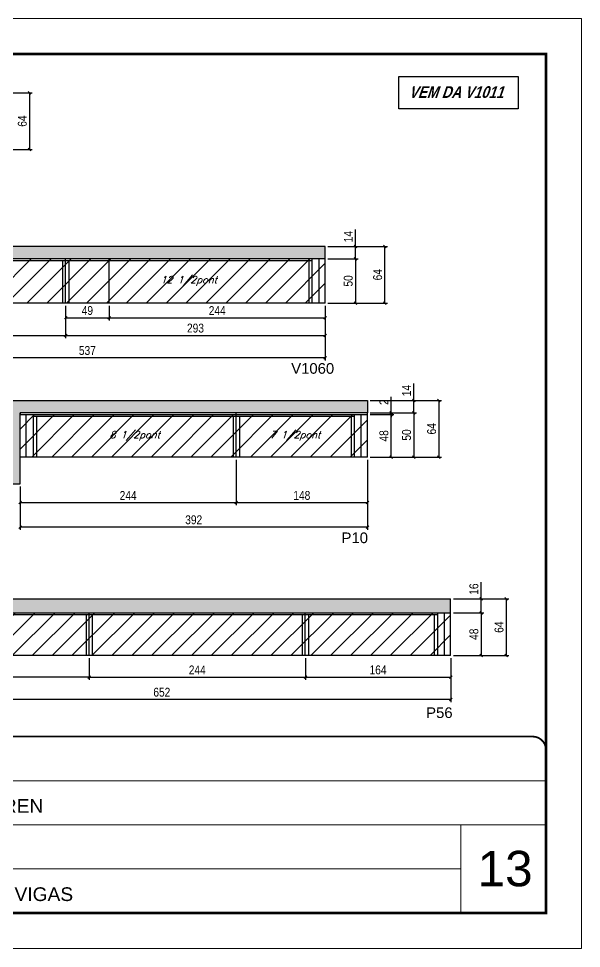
# Model space of a CAD drawing. Extents: x 3309 to 9563, y -2522 to 14608.
# Drawn here: x 4159 to 4794, y 10112 to 11162 of the extents above; entities that cross this region are included whole.
import ezdxf

# ---------------------------------------------------------------- set-up
doc = ezdxf.new("R2010")
doc.units = 0
doc.linetypes.add('CONTINUO', pattern=[0])
doc.linetypes.add('DASHED', pattern=[0.75, 0.5, -0.25])
for name, color, linetype in [('5', 5, 'Continuous'), ('COTA', 241, 'Continuous'), ('NOMENCLATURA', 7, 'Continuous'), ('Painéis', 200, 'Continuous'), ('SARR_2.2x7', 40, 'Continuous'), ('SARR_3.5x7', 81, 'Continuous'), ('texto', 7, 'Continuous')]:
    doc.layers.add(name, color=color, linetype=linetype)
for name, color, linetype, lineweight in [('CARIMBO', 255, 'Continuous', 9), ('Folhas', 255, 'Continuous', 9), ('Hachura', 251, 'Continuous', 9), ('SARRAFO DE PRESSAO', 251, 'DASHED', 9)]:
    doc.layers.add(name, color=color, linetype=linetype, lineweight=lineweight)
doc.styles.add('ARIAL', font='arial.ttf')
doc.styles.add('COTA TECNICA', font='techl___.ttf', dxfattribs={"height": 10})
doc.styles.add('Romans', font='romans.shx')
doc.styles.get("Standard").update_dxf_attribs({"font": 'arial.ttf'})
doc.styles.add('TECNICA', font='techb___.ttf', dxfattribs={"height": 10})
doc.dimstyles.new('PAINEL', dxfattribs={"dimtxt": 10, "dimasz": 3, "dimexe": 3, "dimexo": 3, "dimgap": 3, "dimtad": 1, "dimdec": 1, "dimzin": 12, "dimdsep": 46, "dimtxsty": 'COTA TECNICA', "dimblk1": 'OBLIQUE', "dimblk2": 'OBLIQUE', "dimsah": 1, "dimcen": 0.9, "dimclrd": 4, "dimclre": 4, "dimclrt": 240, "dimadec": 1, "dimazin": 3, "dimtfac": 1, "dimtdec": 1, "dimtmove": 0, "dimatfit": 3, "dimfxl": 1, "dimtolj": 1, "dimtzin": 12, "dimarcsym": 0})
pattern_1 = [(50, (-1598.5, 0), (5.46554, -0.4781726), [0.5715, -6.2865]), (355, (-1598.5, 0), (-1.0573026, 5.7317054), [0.4572, -5.0292175]), (100.451445, (-1598.0445, -0.04), (4.4082374, 5.2535326), [0.4857003, -5.3427073]), (46.1842, (-1598.5, 1.524), (8.1323712, -1.26127), [0.85725, -9.42975]), (96.63556, (-1597.822, 1.419), (7.122124, 7.4227837), [0.7285507, -8.014068]), (351.18415, (-1598.5, 1.524), (7.122124, 7.422784), [0.685799, -7.543792]), (21, (-1597.738, 1.143), (4.5484317, -3.067956), [0.5715, -6.2865]), (326, (-1597.738, 1.143), (1.8540609, 5.525639), [0.4572, -5.0292]), (71.451445, (-1597.359, 0.8873), (6.4024926, 2.457683), [0.4857003, -5.3426981]), (37.5, (-1598.5, 0), (0.0926581, 2.53665117), [0, -4.96824, 0, -5.1054, 0, -5.04825]), (7.5, (-1598.5, 0), (2.0045899, 3.00541724), [0, -2.91084, 0, -4.85394, 0, -1.92405]), (327.5, (-1600.1993, 0), (4.06771786, -0.17186232), [0, -1.905, 0, -5.9436, 0, -7.8867]), (317.5, (-1600.9613, 0), (4.4438754, 0.7627947), [0, -2.4765, 0, -3.94716, 0, -5.6007])]
pattern_2 = [(45, (-1598.5, 0), (-11.22532, 11.22532), [])]

# ---------------------------------------------------------------- blocks, each defined once
blk = doc.blocks.new('9999999999')
at = {"color": 30, "linetype": 'CONTINUO'}
for p, q in [((98564.6, 34379.6), (99584, 34379.6)), ((98564.6, 34329.8), (99488, 34329.8)), ((99584, 34329.8), (99488, 34329.8)), ((99488, 34329.8), (99488, 34230.2)), ((98564.6, 34280), (99488, 34280))]:
    blk.add_line(p, q, dxfattribs=at)
at = {"color": 30, "linetype": 'CONTINUO', "const_width": 2}
blk.add_lwpolyline([(99584, 34230.2), (99584, 34414.4, 0.414214), (99569, 34429.4), (98229, 34429.4, 0.414214), (98214, 34414.4), (98214, 34245.2, 0.414214), (98229, 34230.2), (99584, 34230.2)], format="xyb", dxfattribs=at)
at = {"layer": 'Folhas'}
blk.add_lwpolyline([(98139, 34190.2), (99624, 34190.2), (99624, 35240.2), (98139, 35240.2)], close=True, dxfattribs=at)
at = {"layer": 'Folhas', "color": 30, "const_width": 3}
blk.add_lwpolyline([(98214, 34230.2), (99584, 34230.2), (99584, 35200.2), (98214, 35200.2)], close=True, dxfattribs=at)
at = {"color": 7, "linetype": 'Continuous', "ltscale": 5, "style": 'ARIAL'}
for s, p in [('LEAF LOEFGREN', (98837.7, 34343.3)), ('LATERAIS DE VIGAS', (98837.7, 34243.7))]:
    blk.add_text(s, height=15.483, dxfattribs=at).set_placement(p)
blk = doc.blocks.new('_Oblique')
at = {"color": 0, "linetype": 'ByBlock', "lineweight": -2}
blk.add_line((-0.5, -0.5), (0.5, 0.5), dxfattribs=at)
blk = doc.blocks.new('*D336')
at = {"layer": 'COTA', "color": 4, "lineweight": -2, "transparency": 16777216}
for p, q in [((4111.9, 11078.4), (4174.6, 11078.4)), ((4171.6, 11078.4), (4171.6, 11014.4)), ((4111.9, 11014.4), (4174.6, 11014.4))]:
    blk.add_line(p, q, dxfattribs=at)
at = {"layer": 'Defpoints', "color": 0, "transparency": 16777216}
for p in [(4108.9, 11078.4, 0), (4108.9, 11014.4, 0), (4171.6, 11014.4)]:
    blk.add_point(p, dxfattribs=at)
at = {"layer": 'COTA', "color": 4, "lineweight": -2, "transparency": 16777216, "xscale": 3, "yscale": 3, "zscale": 3}
for p, rotation in [((4171.6, 11078.4), 90), ((4171.6, 11014.4), 270)]:
    blk.add_blockref('_Oblique', p, dxfattribs=dict(at, rotation=rotation))
at = {"layer": 'COTA', "color": 240, "transparency": 16777216, "insert": (4163.5, 11046.4), "char_height": 10, "attachment_point": 5, "rotation": 90, "style": 'COTA TECNICA'}
blk.add_mtext('\\A1;64', dxfattribs=at)
blk = doc.blocks.new('*D359')
at = {"layer": 'COTA', "color": 4, "linetype": 'ByBlock', "lineweight": -2, "transparency": 16777216}
for p, q in [((3968.4, 10837.9), (3968.4, 10776.1)), ((4505.4, 10837.9), (4505.4, 10776.1)), ((4505.4, 10779.1), (3968.4, 10779.1))]:
    blk.add_line(p, q, dxfattribs=at)
at = {"layer": 'Defpoints', "color": 0, "linetype": 'ByBlock', "transparency": 16777216}
for p in [(3968.4, 10840.9), (4505.4, 10840.9), (3968.4, 10779.1)]:
    blk.add_point(p, dxfattribs=at)
at = {"layer": 'COTA', "color": 4, "linetype": 'ByBlock', "lineweight": -2, "transparency": 16777216, "xscale": 3, "yscale": 3, "zscale": 3, "rotation": 180}
blk.add_blockref('_Oblique', (3968.4, 10779.1), dxfattribs=at)
at = {"layer": 'COTA', "color": 4, "linetype": 'ByBlock', "lineweight": -2, "transparency": 16777216, "xscale": 3, "yscale": 3, "zscale": 3}
blk.add_blockref('_Oblique', (4505.4, 10779.1), dxfattribs=at)
at = {"layer": 'COTA', "color": 240, "linetype": 'ByBlock', "transparency": 16777216, "insert": (4236.9, 10787.3), "char_height": 10, "attachment_point": 5, "style": 'COTA TECNICA'}
blk.add_mtext('\\A1;537', dxfattribs=at)
blk = doc.blocks.new('*D360')
at = {"layer": 'COTA', "color": 4, "lineweight": -2, "transparency": 16777216}
for p, q in [((3968.4, 10837.9), (3968.4, 10801.3)), ((4212.4, 10837.9), (4212.4, 10801.3)), ((3968.4, 10804.3), (4212.4, 10804.3))]:
    blk.add_line(p, q, dxfattribs=at)
at = {"layer": 'Defpoints', "color": 0, "transparency": 16777216}
for p in [(3968.4, 10840.9), (4212.4, 10840.9), (4212.4, 10804.3)]:
    blk.add_point(p, dxfattribs=at)
at = {"layer": 'COTA', "color": 4, "lineweight": -2, "transparency": 16777216, "xscale": 3, "yscale": 3, "zscale": 3, "rotation": 180}
blk.add_blockref('_Oblique', (3968.4, 10804.3), dxfattribs=at)
at = {"layer": 'COTA', "color": 4, "lineweight": -2, "transparency": 16777216, "xscale": 3, "yscale": 3, "zscale": 3}
blk.add_blockref('_Oblique', (4212.4, 10804.3), dxfattribs=at)
at = {"layer": 'COTA', "color": 240, "transparency": 16777216, "insert": (4090.4, 10812.4), "char_height": 10, "attachment_point": 5, "style": 'COTA TECNICA'}
blk.add_mtext('\\A1;244', dxfattribs=at)
blk = doc.blocks.new('*D361')
at = {"layer": 'COTA', "color": 4, "lineweight": -2, "transparency": 16777216}
for p, q in [((4212.4, 10837.9), (4212.4, 10801.3)), ((4505.4, 10837.9), (4505.4, 10801.3)), ((4212.4, 10804.3), (4505.4, 10804.3))]:
    blk.add_line(p, q, dxfattribs=at)
at = {"layer": 'Defpoints', "color": 0, "transparency": 16777216}
for p in [(4212.4, 10840.9), (4505.4, 10840.9), (4505.4, 10804.3)]:
    blk.add_point(p, dxfattribs=at)
at = {"layer": 'COTA', "color": 4, "lineweight": -2, "transparency": 16777216, "xscale": 3, "yscale": 3, "zscale": 3, "rotation": 180}
blk.add_blockref('_Oblique', (4212.4, 10804.3), dxfattribs=at)
at = {"layer": 'COTA', "color": 4, "lineweight": -2, "transparency": 16777216, "xscale": 3, "yscale": 3, "zscale": 3}
blk.add_blockref('_Oblique', (4505.4, 10804.3), dxfattribs=at)
at = {"layer": 'COTA', "color": 240, "transparency": 16777216, "insert": (4358.9, 10812.6), "char_height": 10, "attachment_point": 5, "style": 'COTA TECNICA'}
blk.add_mtext('\\A1;293', dxfattribs=at)
blk = doc.blocks.new('*D362')
at = {"layer": 'COTA', "color": 4, "lineweight": -2, "transparency": 16777216}
for p, q in [((4212.4, 10837.9), (4212.4, 10821.3)), ((4261.4, 10837.9), (4261.4, 10821.3)), ((4212.4, 10824.3), (4261.4, 10824.3))]:
    blk.add_line(p, q, dxfattribs=at)
at = {"layer": 'Defpoints', "color": 0, "transparency": 16777216}
for p in [(4212.4, 10840.9), (4261.4, 10840.9), (4261.4, 10824.3)]:
    blk.add_point(p, dxfattribs=at)
at = {"layer": 'COTA', "color": 4, "lineweight": -2, "transparency": 16777216, "xscale": 3, "yscale": 3, "zscale": 3, "rotation": 180}
blk.add_blockref('_Oblique', (4212.4, 10824.3), dxfattribs=at)
at = {"layer": 'COTA', "color": 4, "lineweight": -2, "transparency": 16777216, "xscale": 3, "yscale": 3, "zscale": 3}
blk.add_blockref('_Oblique', (4261.4, 10824.3), dxfattribs=at)
at = {"layer": 'COTA', "color": 240, "transparency": 16777216, "insert": (4236.9, 10832.4), "char_height": 10, "attachment_point": 5, "style": 'COTA TECNICA'}
blk.add_mtext('\\A1;49', dxfattribs=at)
blk = doc.blocks.new('*D363')
at = {"layer": 'COTA', "color": 4, "lineweight": -2, "transparency": 16777216}
for p, q in [((4261.4, 10837.9), (4261.4, 10821.3)), ((4505.4, 10837.9), (4505.4, 10821.3)), ((4261.4, 10824.3), (4505.4, 10824.3))]:
    blk.add_line(p, q, dxfattribs=at)
at = {"layer": 'Defpoints', "color": 0, "transparency": 16777216}
for p in [(4261.4, 10840.9), (4505.4, 10840.9), (4505.4, 10824.3)]:
    blk.add_point(p, dxfattribs=at)
at = {"layer": 'COTA', "color": 4, "lineweight": -2, "transparency": 16777216, "xscale": 3, "yscale": 3, "zscale": 3, "rotation": 180}
blk.add_blockref('_Oblique', (4261.4, 10824.3), dxfattribs=at)
at = {"layer": 'COTA', "color": 4, "lineweight": -2, "transparency": 16777216, "xscale": 3, "yscale": 3, "zscale": 3}
blk.add_blockref('_Oblique', (4505.4, 10824.3), dxfattribs=at)
at = {"layer": 'COTA', "color": 240, "transparency": 16777216, "insert": (4383.4, 10832.4), "char_height": 10, "attachment_point": 5, "style": 'COTA TECNICA'}
blk.add_mtext('\\A1;244', dxfattribs=at)
blk = doc.blocks.new('*D364')
at = {"layer": 'COTA', "color": 4, "lineweight": -2, "transparency": 16777216}
for p, q in [((4508.4, 10890.9), (4542.4, 10890.9)), ((4539.4, 10890.9), (4539.4, 10840.9)), ((4508.4, 10840.9), (4542.4, 10840.9))]:
    blk.add_line(p, q, dxfattribs=at)
at = {"layer": 'Defpoints', "color": 0, "transparency": 16777216}
for p in [(4505.4, 10890.9), (4505.4, 10840.9), (4539.4, 10840.9)]:
    blk.add_point(p, dxfattribs=at)
at = {"layer": 'COTA', "color": 4, "lineweight": -2, "transparency": 16777216, "xscale": 3, "yscale": 3, "zscale": 3}
for p, rotation in [((4539.4, 10890.9), 90), ((4539.4, 10840.9), 270)]:
    blk.add_blockref('_Oblique', p, dxfattribs=dict(at, rotation=rotation))
at = {"layer": 'COTA', "color": 240, "transparency": 16777216, "insert": (4531.3, 10865.9), "char_height": 10, "attachment_point": 5, "rotation": 90, "style": 'COTA TECNICA'}
blk.add_mtext('\\A1;50', dxfattribs=at)
blk = doc.blocks.new('*D339')
at = {"layer": 'COTA', "color": 4, "linetype": 'ByBlock', "lineweight": -2, "transparency": 16777216}
for p, q in [((4552.9, 10663.9), (4552.9, 10584.8)), ((4160.9, 10633.9), (4160.9, 10584.8)), ((4552.9, 10587.8), (4160.9, 10587.8))]:
    blk.add_line(p, q, dxfattribs=at)
at = {"layer": 'Defpoints', "color": 0, "linetype": 'ByBlock', "transparency": 16777216}
for p in [(4552.9, 10666.9), (4160.9, 10636.9), (4160.9, 10587.8)]:
    blk.add_point(p, dxfattribs=at)
at = {"layer": 'COTA', "color": 4, "linetype": 'ByBlock', "lineweight": -2, "transparency": 16777216, "xscale": 3, "yscale": 3, "zscale": 3, "rotation": 180}
blk.add_blockref('_Oblique', (4160.9, 10587.8), dxfattribs=at)
at = {"layer": 'COTA', "color": 4, "linetype": 'ByBlock', "lineweight": -2, "transparency": 16777216, "xscale": 3, "yscale": 3, "zscale": 3}
blk.add_blockref('_Oblique', (4552.9, 10587.8), dxfattribs=at)
at = {"layer": 'COTA', "color": 240, "linetype": 'ByBlock', "transparency": 16777216, "insert": (4356.9, 10596.1), "char_height": 10, "attachment_point": 5, "style": 'COTA TECNICA'}
blk.add_mtext('\\A1;392', dxfattribs=at)
blk = doc.blocks.new('*D340')
at = {"layer": 'COTA', "color": 4, "lineweight": -2, "transparency": 16777216}
for p, q in [((4404.9, 10663.9), (4404.9, 10612.5)), ((4160.9, 10633.9), (4160.9, 10612.5)), ((4160.9, 10615.5), (4404.9, 10615.5))]:
    blk.add_line(p, q, dxfattribs=at)
at = {"layer": 'Defpoints', "color": 0, "transparency": 16777216}
for p in [(4404.9, 10666.9), (4160.9, 10636.9), (4404.9, 10615.5)]:
    blk.add_point(p, dxfattribs=at)
at = {"layer": 'COTA', "color": 4, "lineweight": -2, "transparency": 16777216, "xscale": 3, "yscale": 3, "zscale": 3, "rotation": 180}
blk.add_blockref('_Oblique', (4160.9, 10615.5), dxfattribs=at)
at = {"layer": 'COTA', "color": 4, "lineweight": -2, "transparency": 16777216, "xscale": 3, "yscale": 3, "zscale": 3}
blk.add_blockref('_Oblique', (4404.9, 10615.5), dxfattribs=at)
at = {"layer": 'COTA', "color": 240, "transparency": 16777216, "insert": (4282.9, 10623.6), "char_height": 10, "attachment_point": 5, "style": 'COTA TECNICA'}
blk.add_mtext('\\A1;244', dxfattribs=at)
blk = doc.blocks.new('*D341')
at = {"layer": 'COTA', "color": 4, "lineweight": -2, "transparency": 16777216}
for p, q in [((4404.9, 10663.9), (4404.9, 10612.5)), ((4552.9, 10663.9), (4552.9, 10612.5)), ((4404.9, 10615.5), (4552.9, 10615.5))]:
    blk.add_line(p, q, dxfattribs=at)
at = {"layer": 'Defpoints', "color": 0, "transparency": 16777216}
for p in [(4404.9, 10666.9), (4552.9, 10666.9), (4552.9, 10615.5)]:
    blk.add_point(p, dxfattribs=at)
at = {"layer": 'COTA', "color": 4, "lineweight": -2, "transparency": 16777216, "xscale": 3, "yscale": 3, "zscale": 3, "rotation": 180}
blk.add_blockref('_Oblique', (4404.9, 10615.5), dxfattribs=at)
at = {"layer": 'COTA', "color": 4, "lineweight": -2, "transparency": 16777216, "xscale": 3, "yscale": 3, "zscale": 3}
blk.add_blockref('_Oblique', (4552.9, 10615.5), dxfattribs=at)
at = {"layer": 'COTA', "color": 240, "transparency": 16777216, "insert": (4478.9, 10623.6), "char_height": 10, "attachment_point": 5, "style": 'COTA TECNICA'}
blk.add_mtext('\\A1;148', dxfattribs=at)
blk = doc.blocks.new('*D321')
at = {"layer": 'COTA', "color": 4, "lineweight": -2, "transparency": 16777216}
for p, q in [((4555.9, 10730.9), (4636.5, 10730.9)), ((4633.5, 10730.9), (4633.5, 10666.9)), ((4555.9, 10666.9), (4636.5, 10666.9))]:
    blk.add_line(p, q, dxfattribs=at)
at = {"layer": 'Defpoints', "color": 0, "transparency": 16777216}
for p in [(4552.9, 10730.9, 0), (4552.9, 10666.9, 0), (4633.5, 10666.9)]:
    blk.add_point(p, dxfattribs=at)
at = {"layer": 'COTA', "color": 4, "lineweight": -2, "transparency": 16777216, "xscale": 3, "yscale": 3, "zscale": 3}
for p, rotation in [((4633.5, 10730.9), 90), ((4633.5, 10666.9), 270)]:
    blk.add_blockref('_Oblique', p, dxfattribs=dict(at, rotation=rotation))
at = {"layer": 'COTA', "color": 240, "transparency": 16777216, "insert": (4625.4, 10698.9), "char_height": 10, "attachment_point": 5, "rotation": 90, "style": 'COTA TECNICA'}
blk.add_mtext('\\A1;64', dxfattribs=at)
blk = doc.blocks.new('*D322')
at = {"layer": 'COTA', "color": 4, "lineweight": -2, "transparency": 16777216}
for p, q in [((4555.9, 10716.9), (4608.2, 10716.9)), ((4605.2, 10716.9), (4605.2, 10666.9)), ((4555.9, 10666.9), (4608.2, 10666.9))]:
    blk.add_line(p, q, dxfattribs=at)
at = {"layer": 'Defpoints', "color": 0, "transparency": 16777216}
for p in [(4552.9, 10716.9, 0), (4552.9, 10666.9, 0), (4605.2, 10666.9)]:
    blk.add_point(p, dxfattribs=at)
at = {"layer": 'COTA', "color": 4, "lineweight": -2, "transparency": 16777216, "xscale": 3, "yscale": 3, "zscale": 3}
for p, rotation in [((4605.2, 10716.9), 90), ((4605.2, 10666.9), 270)]:
    blk.add_blockref('_Oblique', p, dxfattribs=dict(at, rotation=rotation))
at = {"layer": 'COTA', "color": 240, "transparency": 16777216, "insert": (4597.1, 10691.9), "char_height": 10, "attachment_point": 5, "rotation": 90, "style": 'COTA TECNICA'}
blk.add_mtext('\\A1;50', dxfattribs=at)
blk = doc.blocks.new('*D323')
at = {"layer": 'COTA', "color": 4, "lineweight": -2, "transparency": 16777216}
for p, q in [((4605.2, 10730.9), (4605.2, 10750)), ((4555.9, 10730.9), (4608.2, 10730.9)), ((4605.2, 10716.9), (4605.2, 10730.9)), ((4555.9, 10716.9), (4608.2, 10716.9))]:
    blk.add_line(p, q, dxfattribs=at)
at = {"layer": 'Defpoints', "color": 0, "transparency": 16777216}
for p in [(4552.9, 10730.9, 0), (4605.2, 10730.9), (4552.9, 10716.9, 0)]:
    blk.add_point(p, dxfattribs=at)
at = {"layer": 'COTA', "color": 4, "lineweight": -2, "transparency": 16777216, "xscale": 3, "yscale": 3, "zscale": 3}
for p, rotation in [((4605.2, 10730.9), 90), ((4605.2, 10716.9), 270)]:
    blk.add_blockref('_Oblique', p, dxfattribs=dict(at, rotation=rotation))
at = {"layer": 'COTA', "color": 240, "transparency": 16777216, "insert": (4597.1, 10742), "char_height": 10, "attachment_point": 5, "rotation": 90, "style": 'COTA TECNICA'}
blk.add_mtext('\\A1;14', dxfattribs=at)
blk = doc.blocks.new('*D327')
at = {"layer": 'COTA', "color": 4, "linetype": 'ByBlock', "lineweight": -2, "transparency": 16777216}
for p, q in [((3994.9, 10439.9), (3994.9, 10415.5)), ((4238.9, 10439.9), (4238.9, 10415.5)), ((4238.9, 10418.5), (3994.9, 10418.5))]:
    blk.add_line(p, q, dxfattribs=at)
at = {"layer": 'Defpoints', "color": 0, "linetype": 'ByBlock', "transparency": 16777216}
for p in [(3994.9, 10442.9), (4238.9, 10442.9), (3994.9, 10418.5)]:
    blk.add_point(p, dxfattribs=at)
at = {"layer": 'COTA', "color": 4, "linetype": 'ByBlock', "lineweight": -2, "transparency": 16777216, "xscale": 3, "yscale": 3, "zscale": 3, "rotation": 180}
blk.add_blockref('_Oblique', (3994.9, 10418.5), dxfattribs=at)
at = {"layer": 'COTA', "color": 4, "linetype": 'ByBlock', "lineweight": -2, "transparency": 16777216, "xscale": 3, "yscale": 3, "zscale": 3}
blk.add_blockref('_Oblique', (4238.9, 10418.5), dxfattribs=at)
at = {"layer": 'COTA', "color": 240, "linetype": 'ByBlock', "transparency": 16777216, "insert": (4116.9, 10426.6), "char_height": 10, "attachment_point": 5, "style": 'COTA TECNICA'}
blk.add_mtext('\\A1;244', dxfattribs=at)
blk = doc.blocks.new('*D348')
at = {"layer": 'COTA', "color": 4, "linetype": 'ByBlock', "lineweight": -2, "transparency": 16777216}
for p, q in [((3994.9, 10439.9), (3994.9, 10390.3)), ((4646.9, 10439.9), (4646.9, 10390.3)), ((4646.9, 10393.3), (3994.9, 10393.3))]:
    blk.add_line(p, q, dxfattribs=at)
at = {"layer": 'Defpoints', "color": 0, "linetype": 'ByBlock', "transparency": 16777216}
for p in [(3994.9, 10442.9), (4646.9, 10442.9), (3994.9, 10393.3)]:
    blk.add_point(p, dxfattribs=at)
at = {"layer": 'COTA', "color": 4, "linetype": 'ByBlock', "lineweight": -2, "transparency": 16777216, "xscale": 3, "yscale": 3, "zscale": 3, "rotation": 180}
blk.add_blockref('_Oblique', (3994.9, 10393.3), dxfattribs=at)
at = {"layer": 'COTA', "color": 4, "linetype": 'ByBlock', "lineweight": -2, "transparency": 16777216, "xscale": 3, "yscale": 3, "zscale": 3}
blk.add_blockref('_Oblique', (4646.9, 10393.3), dxfattribs=at)
at = {"layer": 'COTA', "color": 240, "linetype": 'ByBlock', "transparency": 16777216, "insert": (4320.9, 10401.4), "char_height": 10, "attachment_point": 5, "style": 'COTA TECNICA'}
blk.add_mtext('\\A1;652', dxfattribs=at)
blk = doc.blocks.new('*D328')
at = {"layer": 'COTA', "color": 4, "lineweight": -2, "transparency": 16777216}
for p, q in [((4238.9, 10439.9), (4238.9, 10415.5)), ((4482.9, 10439.9), (4482.9, 10415.5)), ((4238.9, 10418.5), (4482.9, 10418.5))]:
    blk.add_line(p, q, dxfattribs=at)
at = {"layer": 'Defpoints', "color": 0, "transparency": 16777216}
for p in [(4238.9, 10442.9, 0), (4482.9, 10442.9, 0), (4482.9, 10418.5)]:
    blk.add_point(p, dxfattribs=at)
at = {"layer": 'COTA', "color": 4, "lineweight": -2, "transparency": 16777216, "xscale": 3, "yscale": 3, "zscale": 3, "rotation": 180}
blk.add_blockref('_Oblique', (4238.9, 10418.5), dxfattribs=at)
at = {"layer": 'COTA', "color": 4, "lineweight": -2, "transparency": 16777216, "xscale": 3, "yscale": 3, "zscale": 3}
blk.add_blockref('_Oblique', (4482.9, 10418.5), dxfattribs=at)
at = {"layer": 'COTA', "color": 240, "transparency": 16777216, "insert": (4360.9, 10426.6), "char_height": 10, "attachment_point": 5, "style": 'COTA TECNICA'}
blk.add_mtext('\\A1;244', dxfattribs=at)
blk = doc.blocks.new('*D329')
at = {"layer": 'COTA', "color": 4, "lineweight": -2, "transparency": 16777216}
for p, q in [((4649.9, 10506.9), (4712.6, 10506.9)), ((4709.6, 10506.9), (4709.6, 10442.9)), ((4649.9, 10442.9), (4712.6, 10442.9))]:
    blk.add_line(p, q, dxfattribs=at)
at = {"layer": 'Defpoints', "color": 0, "transparency": 16777216}
for p in [(4646.9, 10506.9, 0), (4646.9, 10442.9, 0), (4709.6, 10442.9)]:
    blk.add_point(p, dxfattribs=at)
at = {"layer": 'COTA', "color": 4, "lineweight": -2, "transparency": 16777216, "xscale": 3, "yscale": 3, "zscale": 3}
for p, rotation in [((4709.6, 10506.9), 90), ((4709.6, 10442.9), 270)]:
    blk.add_blockref('_Oblique', p, dxfattribs=dict(at, rotation=rotation))
at = {"layer": 'COTA', "color": 240, "transparency": 16777216, "insert": (4701.5, 10474.9), "char_height": 10, "attachment_point": 5, "rotation": 90, "style": 'COTA TECNICA'}
blk.add_mtext('\\A1;64', dxfattribs=at)
blk = doc.blocks.new('*D349')
at = {"layer": 'COTA', "color": 4, "lineweight": -2, "transparency": 16777216}
for p, q in [((4482.9, 10439.9), (4482.9, 10415.5)), ((4646.9, 10439.9), (4646.9, 10415.5)), ((4482.9, 10418.5), (4646.9, 10418.5))]:
    blk.add_line(p, q, dxfattribs=at)
at = {"layer": 'Defpoints', "color": 0, "transparency": 16777216}
for p in [(4482.9, 10442.9, 0), (4646.9, 10442.9, 0), (4646.9, 10418.5)]:
    blk.add_point(p, dxfattribs=at)
at = {"layer": 'COTA', "color": 4, "lineweight": -2, "transparency": 16777216, "xscale": 3, "yscale": 3, "zscale": 3, "rotation": 180}
blk.add_blockref('_Oblique', (4482.9, 10418.5), dxfattribs=at)
at = {"layer": 'COTA', "color": 4, "lineweight": -2, "transparency": 16777216, "xscale": 3, "yscale": 3, "zscale": 3}
blk.add_blockref('_Oblique', (4646.9, 10418.5), dxfattribs=at)
at = {"layer": 'COTA', "color": 240, "transparency": 16777216, "insert": (4564.9, 10426.6), "char_height": 10, "attachment_point": 5, "style": 'COTA TECNICA'}
blk.add_mtext('\\A1;164', dxfattribs=at)
blk = doc.blocks.new('*D350')
at = {"layer": 'COTA', "color": 4, "lineweight": -2, "transparency": 16777216}
for p, q in [((4649.9, 10490.9), (4684.2, 10490.9)), ((4681.2, 10490.9), (4681.2, 10442.9)), ((4649.9, 10442.9), (4684.2, 10442.9))]:
    blk.add_line(p, q, dxfattribs=at)
at = {"layer": 'Defpoints', "color": 0, "transparency": 16777216}
for p in [(4646.9, 10490.9, 0), (4646.9, 10442.9, 0), (4681.2, 10442.9)]:
    blk.add_point(p, dxfattribs=at)
at = {"layer": 'COTA', "color": 4, "lineweight": -2, "transparency": 16777216, "xscale": 3, "yscale": 3, "zscale": 3}
for p, rotation in [((4681.2, 10490.9), 90), ((4681.2, 10442.9), 270)]:
    blk.add_blockref('_Oblique', p, dxfattribs=dict(at, rotation=rotation))
at = {"layer": 'COTA', "color": 240, "transparency": 16777216, "insert": (4673.1, 10466.9), "char_height": 10, "attachment_point": 5, "rotation": 90, "style": 'COTA TECNICA'}
blk.add_mtext('\\A1;48', dxfattribs=at)
blk = doc.blocks.new('*D351')
at = {"layer": 'COTA', "color": 4, "lineweight": -2, "transparency": 16777216}
for p, q in [((4681.2, 10506.9), (4681.2, 10525.9)), ((4649.9, 10506.9), (4684.2, 10506.9)), ((4681.2, 10490.9), (4681.2, 10506.9)), ((4649.9, 10490.9), (4684.2, 10490.9))]:
    blk.add_line(p, q, dxfattribs=at)
at = {"layer": 'Defpoints', "color": 0, "transparency": 16777216}
for p in [(4646.9, 10506.9, 0), (4681.2, 10506.9), (4646.9, 10490.9, 0)]:
    blk.add_point(p, dxfattribs=at)
at = {"layer": 'COTA', "color": 4, "lineweight": -2, "transparency": 16777216, "xscale": 3, "yscale": 3, "zscale": 3}
for p, rotation in [((4681.2, 10506.9), 90), ((4681.2, 10490.9), 270)]:
    blk.add_blockref('_Oblique', p, dxfattribs=dict(at, rotation=rotation))
at = {"layer": 'COTA', "color": 240, "transparency": 16777216, "insert": (4673.1, 10517.9), "char_height": 10, "attachment_point": 5, "rotation": 90, "style": 'COTA TECNICA'}
blk.add_mtext('\\A1;16', dxfattribs=at)
blk = doc.blocks.new('*D367')
at = {"layer": 'COTA', "color": 4, "lineweight": -2, "transparency": 16777216}
for p, q in [((4539.4, 10904.9), (4539.4, 10924)), ((4508.4, 10904.9), (4542.4, 10904.9)), ((4539.4, 10890.9), (4539.4, 10904.9)), ((4508.4, 10890.9), (4542.4, 10890.9))]:
    blk.add_line(p, q, dxfattribs=at)
at = {"layer": 'Defpoints', "color": 0, "transparency": 16777216}
for p in [(4505.4, 10904.9), (4539.4, 10904.9), (4505.4, 10890.9)]:
    blk.add_point(p, dxfattribs=at)
at = {"layer": 'COTA', "color": 4, "lineweight": -2, "transparency": 16777216, "xscale": 3, "yscale": 3, "zscale": 3}
for p, rotation in [((4539.4, 10904.9), 90), ((4539.4, 10890.9), 270)]:
    blk.add_blockref('_Oblique', p, dxfattribs=dict(at, rotation=rotation))
at = {"layer": 'COTA', "color": 240, "transparency": 16777216, "insert": (4531.3, 10915.9), "char_height": 10, "attachment_point": 5, "rotation": 90, "style": 'COTA TECNICA'}
blk.add_mtext('\\A1;14', dxfattribs=at)
blk = doc.blocks.new('*D368')
at = {"layer": 'COTA', "color": 4, "lineweight": -2, "transparency": 16777216}
for p, q in [((4508.4, 10904.9), (4575.6, 10904.9)), ((4572.6, 10840.9), (4572.6, 10904.9)), ((4508.4, 10840.9), (4575.6, 10840.9))]:
    blk.add_line(p, q, dxfattribs=at)
at = {"layer": 'Defpoints', "color": 0, "transparency": 16777216}
for p in [(4505.4, 10904.9), (4572.6, 10904.9), (4505.4, 10840.9)]:
    blk.add_point(p, dxfattribs=at)
at = {"layer": 'COTA', "color": 4, "lineweight": -2, "transparency": 16777216, "xscale": 3, "yscale": 3, "zscale": 3}
for p, rotation in [((4572.6, 10904.9), 90), ((4572.6, 10840.9), 270)]:
    blk.add_blockref('_Oblique', p, dxfattribs=dict(at, rotation=rotation))
at = {"layer": 'COTA', "color": 240, "transparency": 16777216, "insert": (4564.5, 10872.9), "char_height": 10, "attachment_point": 5, "rotation": 90, "style": 'COTA TECNICA'}
blk.add_mtext('\\A1;64', dxfattribs=at)
blk = doc.blocks.new('*D372')
at = {"layer": 'COTA', "color": 4, "lineweight": -2, "transparency": 16777216}
for p, q in [((4555.9, 10714.9), (4582.6, 10714.9)), ((4579.6, 10666.9), (4579.6, 10714.9)), ((4555.9, 10666.9), (4582.6, 10666.9))]:
    blk.add_line(p, q, dxfattribs=at)
at = {"layer": 'Defpoints', "color": 0, "transparency": 16777216}
for p in [(4552.9, 10714.9, 0), (4579.6, 10714.9), (4552.9, 10666.9, 0)]:
    blk.add_point(p, dxfattribs=at)
at = {"layer": 'COTA', "color": 4, "lineweight": -2, "transparency": 16777216, "xscale": 3, "yscale": 3, "zscale": 3}
for p, rotation in [((4579.6, 10714.9), 90), ((4579.6, 10666.9), 270)]:
    blk.add_blockref('_Oblique', p, dxfattribs=dict(at, rotation=rotation))
at = {"layer": 'COTA', "color": 240, "transparency": 16777216, "insert": (4571.5, 10690.9), "char_height": 10, "attachment_point": 5, "rotation": 90, "style": 'COTA TECNICA'}
blk.add_mtext('\\A1;48', dxfattribs=at)
blk = doc.blocks.new('*D373')
at = {"layer": 'COTA', "color": 4, "lineweight": -2, "transparency": 16777216}
for p, q in [((4579.6, 10716.9), (4579.6, 10735)), ((4555.9, 10716.9), (4582.6, 10716.9)), ((4555.9, 10714.9), (4582.6, 10714.9)), ((4579.6, 10714.9), (4579.6, 10716.9)), ((4579.6, 10714.9), (4579.6, 10711.9))]:
    blk.add_line(p, q, dxfattribs=at)
at = {"layer": 'Defpoints', "color": 0, "transparency": 16777216}
for p in [(4552.9, 10716.9, 0), (4552.9, 10714.9, 0), (4579.6, 10716.9)]:
    blk.add_point(p, dxfattribs=at)
at = {"layer": 'COTA', "color": 4, "lineweight": -2, "transparency": 16777216, "xscale": 3, "yscale": 3, "zscale": 3}
for p, rotation in [((4579.6, 10716.9), 270), ((4579.6, 10714.9), 90)]:
    blk.add_blockref('_Oblique', p, dxfattribs=dict(at, rotation=rotation))
at = {"layer": 'COTA', "color": 240, "transparency": 16777216, "insert": (4571.6, 10729), "char_height": 10, "attachment_point": 5, "rotation": 90, "style": 'COTA TECNICA'}
blk.add_mtext('\\A1;2', dxfattribs=at)

msp = doc.modelspace()

# ---------------------------------------------------------------- hatches: boundary and pattern name
at = {"layer": 'COTA'}
h = msp.add_hatch(dxfattribs=at)
h.set_pattern_fill('AR-CONC', color=256, scale=0.03)
h.set_pattern_definition(pattern_1)
h.paths.add_polyline_path([(3938.35, 10840.86), (3968.35, 10840.86), (3968.35, 10890.86), (4505.35, 10890.86), (4505.35, 10904.86), (3450.89, 10904.86), (3450.89, 10890.86), (3938.35, 10890.86)])
h = msp.add_hatch(dxfattribs=at)
h.set_pattern_fill('AR-CONC', color=256, scale=0.03)
h.set_pattern_definition(pattern_1)
h.paths.add_polyline_path([(4160.89, 10716.9), (4552.89, 10716.9), (4552.89, 10730.9), (4096.89, 10730.9), (4096.89, 10716.9), (4130.89, 10716.9), (4130.89, 10636.9), (4160.89, 10636.9), (4160.89, 10666.9)])
h = msp.add_hatch(dxfattribs=at)
h.set_pattern_fill('AR-CONC', color=256, scale=0.03)
h.set_pattern_definition(pattern_1)
h.paths.add_polyline_path([(3964.85, 10442.87), (3994.85, 10442.87), (3994.85, 10490.87), (4646.85, 10490.87), (4646.85, 10506.87), (3450.89, 10506.87), (3450.89, 10492.87), (3616.89, 10492.87), (3616.89, 10490.87), (3616.89, 10442.87), (3646.89, 10442.87), (3646.89, 10492.87), (3964.85, 10492.87)])
at = {"layer": 'Hachura'}
h = msp.add_hatch(dxfattribs=at)
h.set_pattern_fill('ANSI31', color=256, scale=5)
h.set_pattern_definition(pattern_2)
h.paths.add_polyline_path([(3694.35, 10890.86), (3450.89, 10890.86), (3450.89, 10840.86), (3694.35, 10840.86)])
h.paths.add_polyline_path([(4212.35, 10890.86), (3968.35, 10890.86), (3968.35, 10840.86), (4212.35, 10840.86)])
h.paths.add_polyline_path([(4261.35, 10890.86), (4212.35, 10890.86), (4212.35, 10840.86), (4261.35, 10840.86)])
h.paths.add_polyline_path([(4505.35, 10890.86), (4261.35, 10890.86), (4261.35, 10840.86), (4505.35, 10840.86)])
h = msp.add_hatch(dxfattribs=at)
h.set_pattern_fill('ANSI31', color=256, scale=5)
h.set_pattern_definition(pattern_2)
h.paths.add_polyline_path([(4404.89, 10714.9), (4160.89, 10714.9), (4160.89, 10666.9), (4404.89, 10666.9)])
h.paths.add_polyline_path([(4552.89, 10714.9), (4404.89, 10714.9), (4404.89, 10666.9), (4552.89, 10666.9)])
h = msp.add_hatch(dxfattribs=at)
h.set_pattern_fill('ANSI31', color=256, scale=5)
h.set_pattern_definition(pattern_2)
h.paths.add_polyline_path([(3533.89, 10490.87), (3450.89, 10490.87), (3450.89, 10442.87), (3533.89, 10442.87)])
h.paths.add_polyline_path([(3616.89, 10490.87), (3533.89, 10490.87), (3533.89, 10442.87), (3616.89, 10442.87)])
h.paths.add_polyline_path([(3890.89, 10492.87), (3646.89, 10492.87), (3646.89, 10442.87), (3890.89, 10442.87)])
h.paths.add_polyline_path([(3964.85, 10492.87), (3890.89, 10492.87), (3890.89, 10442.87), (3964.85, 10442.87)])
h.paths.add_polyline_path([(4238.85, 10490.87), (3994.85, 10490.87), (3994.85, 10442.87), (4238.85, 10442.87)])
h.paths.add_polyline_path([(4482.85, 10490.87), (4238.85, 10490.87), (4238.85, 10442.87), (4482.85, 10442.87)])
h.paths.add_polyline_path([(4646.85, 10490.87), (4482.85, 10490.87), (4482.85, 10442.87), (4646.85, 10442.87)])

# ---------------------------------------------------------------- linework, layer by layer
at = {"layer": 'COTA'}
for p, q in [((4505.35, 10904.86), (3450.89, 10904.86)), ((4505.35, 10890.86), (4505.35, 10904.86)), ((4096.89, 10730.9), (4552.89, 10730.9)), ((4552.89, 10730.9), (4552.89, 10716.9)), ((4160.89, 10636.9), (4160.89, 10666.9)), ((4130.89, 10636.9), (4160.89, 10636.9)), ((3450.89, 10506.87), (4646.85, 10506.87)), ((4646.85, 10490.87), (4646.85, 10506.87))]:
    msp.add_line(p, q, dxfattribs=at)
at = {"layer": 'NOMENCLATURA'}
msp.add_lwpolyline([(4588.5, 11096.72), (4723.04, 11096.72), (4723.04, 11060.26), (4588.5, 11060.26)], close=True, dxfattribs=at)
at = {"layer": 'Painéis', "linetype": 'ByBlock'}
for p, q in [((4505.35, 10890.86), (3968.35, 10890.86)), ((4212.35, 10840.86), (4212.35, 10890.86)), ((4261.35, 10840.86), (4261.35, 10890.86)), ((4505.35, 10840.86), (4505.35, 10890.86)), ((4505.35, 10840.86), (3968.35, 10840.86)), ((4552.89, 10716.9), (4160.89, 10716.9)), ((4160.89, 10666.9), (4160.89, 10716.9)), ((4404.89, 10666.9), (4404.89, 10716.9)), ((4552.89, 10666.9), (4552.89, 10716.9)), ((4552.89, 10666.9), (4160.89, 10666.9)), ((4646.85, 10490.87), (3994.85, 10490.87)), ((4238.85, 10442.87), (4238.85, 10490.87)), ((4482.85, 10442.87), (4482.85, 10490.87)), ((4646.85, 10442.87), (4646.85, 10490.87)), ((4646.85, 10442.87), (3994.85, 10442.87))]:
    msp.add_line(p, q, dxfattribs=at)
msp.add_lwpolyline([(4160.89, 10714.9), (4552.89, 10714.9), (4552.89, 10716.9), (4160.89, 10716.9)], close=True, dxfattribs=at)
at = {"layer": 'SARR_2.2x7', "linetype": 'Continuous'}
for p, q in [((4212.35, 10888.66), (3983.35, 10888.66)), ((4490.35, 10888.66), (4212.35, 10888.66)), ((4498.35, 10840.86), (4498.35, 10890.86)), ((4167.89, 10666.9), (4167.89, 10714.9)), ((4404.89, 10712.7), (4175.89, 10712.7)), ((4537.89, 10712.7), (4404.89, 10712.7)), ((4545.89, 10666.9), (4545.89, 10714.9)), ((4639.85, 10442.87), (4639.85, 10490.87)), ((4238.85, 10488.67), (4009.85, 10488.67)), ((4482.85, 10488.67), (4238.85, 10488.67)), ((4631.85, 10488.67), (4482.85, 10488.67))]:
    msp.add_line(p, q, dxfattribs=at)
at = {"layer": 'SARR_3.5x7'}
for p, q in [((4208.85, 10888.66), (4208.85, 10840.86)), ((4215.85, 10888.66), (4215.85, 10840.86)), ((4486.85, 10888.66), (4486.85, 10840.86)), ((4490.35, 10890.86), (4490.35, 10840.86)), ((4175.89, 10714.9), (4175.89, 10666.9)), ((4179.39, 10712.7), (4179.39, 10666.9)), ((4401.39, 10712.7), (4401.39, 10666.9)), ((4408.39, 10712.7), (4408.39, 10666.9)), ((4534.39, 10712.7), (4534.39, 10666.9)), ((4537.89, 10714.9), (4537.89, 10666.9)), ((4631.85, 10490.87), (4631.85, 10442.87)), ((4235.35, 10488.67), (4235.35, 10442.87)), ((4242.35, 10488.67), (4242.35, 10442.87)), ((4479.35, 10488.67), (4479.35, 10442.87)), ((4486.35, 10488.67), (4486.35, 10442.87)), ((4628.35, 10488.67), (4628.35, 10442.87))]:
    msp.add_line(p, q, dxfattribs=at)

# ---------------------------------------------------------------- block references
at = {"layer": 'SARRAFO DE PRESSAO', "color": 6, "linetype": 'ByBlock'}
msp.add_blockref('9999999999', (-94829.61, -24078.07), dxfattribs=at)

# ---------------------------------------------------------------- texts
at = {"layer": '5', "linetype": 'Continuous'}
for s, rotation, p in [('V1060', 0.00004, (4466.92, 10761.08)), ('P10', 359.99996, (4523.73, 10569.81)), ('P56', 359.99996, (4619.21, 10372.33))]:
    msp.add_text(s, height=12, rotation=rotation, dxfattribs=at).set_placement(p)
at = {"layer": 'CARIMBO', "style": 'ARIAL'}
msp.add_text('13', height=40, dxfattribs=at).set_placement((4677.23, 10182.28))
at = {"layer": 'NOMENCLATURA', "insert": (4652.94, 11085.76, 0), "char_height": 13.2, "width": 300.2766, "attachment_point": 2, "style": 'TECNICA'}
msp.add_mtext('{\\Q19;VEM DA V1011}', dxfattribs=at)
at = {"layer": 'texto', "color": 2, "char_height": 8, "attachment_point": 5, "style": 'Romans'}
for s, insert in [('{\\Q19;\\C256;12 1/2pont}', (4351.35, 10865.86)), ('{\\Q19;\\C256;8 1/2pont}', (4290.39, 10690.9)), ('{\\Q19;\\C256;7 1/2pont}', (4471.39, 10690.9))]:
    msp.add_mtext(s, dxfattribs=dict(at, insert=insert))

# ---------------------------------------------------------------- dimensions: what is measured, and where the dimension line sits
at = {"layer": 'COTA'}
for base, p1, p2, picture, middle in [((4171.61, 11014.41, 0), (4108.89, 11078.41), (4108.89, 11014.41), '*D336', (4163.51, 11046.41, 0)), ((4539.38, 10904.86), (4505.35, 10890.86), (4505.35, 10904.86), '*D367', (4531.31, 10915.91)), ((4572.64, 10904.86), (4505.35, 10840.86), (4505.35, 10904.86), '*D368', (4564.53, 10872.86)), ((4539.38, 10840.86), (4505.35, 10890.86), (4505.35, 10840.86), '*D364', (4531.27, 10865.86)), ((4605.18, 10730.9, 0), (4552.89, 10716.9), (4552.89, 10730.9), '*D323', (4597.11, 10741.96, 0)), ((4579.64, 10716.9, 0), (4552.89, 10714.9), (4552.89, 10716.9), '*D373', (4571.64, 10728.95, 0)), ((4633.54, 10666.9, 0), (4552.89, 10730.9), (4552.89, 10666.9), '*D321', (4625.44, 10698.9, 0)), ((4605.18, 10666.9, 0), (4552.89, 10716.9), (4552.89, 10666.9), '*D322', (4597.07, 10691.9, 0)), ((4579.64, 10714.9, 0), (4552.89, 10666.9), (4552.89, 10714.9), '*D372', (4571.54, 10690.9, 0)), ((4681.21, 10506.87, 0), (4646.85, 10490.87), (4646.85, 10506.87), '*D351', (4673.11, 10517.88, 0)), ((4709.57, 10442.87, 0), (4646.85, 10506.87), (4646.85, 10442.87), '*D329', (4701.47, 10474.87, 0)), ((4681.21, 10442.87, 0), (4646.85, 10490.87), (4646.85, 10442.87), '*D350', (4673.11, 10466.87, 0))]:
    dim = msp.add_linear_dim(base=base, p1=p1, p2=p2, angle=90, dimstyle='PAINEL', dxfattribs=at)
    dim.commit()
    dim.dimension.update_dxf_attribs({"geometry": picture, "text_midpoint": middle})
at = {"layer": 'COTA', "linetype": 'ByBlock'}
for base, p1, p2, picture, middle in [((3968.35, 10779.1), (4505.35, 10840.86), (3968.35, 10840.86), '*D359', (4236.85, 10787.32)), ((4160.89, 10587.82), (4552.89, 10666.9), (4160.89, 10636.9), '*D339', (4356.89, 10596.07)), ((3994.85, 10393.26), (4646.85, 10442.87), (3994.85, 10442.87), '*D348', (4320.85, 10401.37))]:
    dim = msp.add_linear_dim(base=base, p1=p1, p2=p2, angle=180, dimstyle='PAINEL', dxfattribs=at)
    dim.commit()
    dim.dimension.update_dxf_attribs({"geometry": picture, "text_midpoint": middle})
at = {"layer": 'COTA'}
for base, p1, p2, picture, middle in [((4212.35, 10804.35), (3968.35, 10840.86), (4212.35, 10840.86), '*D360', (4090.35, 10812.42)), ((4261.35, 10824.34), (4212.35, 10840.86), (4261.35, 10840.86), '*D362', (4236.85, 10832.44)), ((4404.89, 10615.53), (4160.89, 10636.9), (4404.89, 10666.9), '*D340', (4282.89, 10623.6)), ((4482.85, 10418.51, 0), (4238.85, 10442.87), (4482.85, 10442.87), '*D328', (4360.85, 10426.59, 0)), ((4646.85, 10418.51, 0), (4482.85, 10442.87), (4646.85, 10442.87), '*D349', (4564.85, 10426.61, 0))]:
    dim = msp.add_linear_dim(base=base, p1=p1, p2=p2, dimstyle='PAINEL', dxfattribs=at)
    dim.commit()
    dim.dimension.update_dxf_attribs({"geometry": picture, "text_midpoint": middle})
for base, p1, p2, picture, middle in [((4505.35, 10804.35), (4212.35, 10840.86), (4505.35, 10840.86), '*D361', (4358.85, 10812.6)), ((4505.35, 10824.34), (4261.35, 10840.86), (4505.35, 10840.86), '*D363', (4383.35, 10832.41)), ((4552.89, 10615.53), (4404.89, 10666.9), (4552.89, 10666.9), '*D341', (4478.89, 10623.63))]:
    dim = msp.add_linear_dim(base=base, p1=p1, p2=p2, dimstyle='PAINEL', override={"dimtmove": 1}, dxfattribs=at)
    dim.commit()
    dim.dimension.update_dxf_attribs({"geometry": picture, "text_midpoint": middle})
at = {"layer": 'COTA', "linetype": 'ByBlock'}
dim = msp.add_linear_dim(base=(3994.85, 10418.51), p1=(4238.85, 10442.87), p2=(3994.85, 10442.87), angle=180, dimstyle='PAINEL', override={"dimtmove": 1}, dxfattribs=at)
dim.commit()
dim.dimension.update_dxf_attribs({"geometry": '*D327', "text_midpoint": (4116.85, 10426.59)})

doc.saveas('drawing.dxf')
